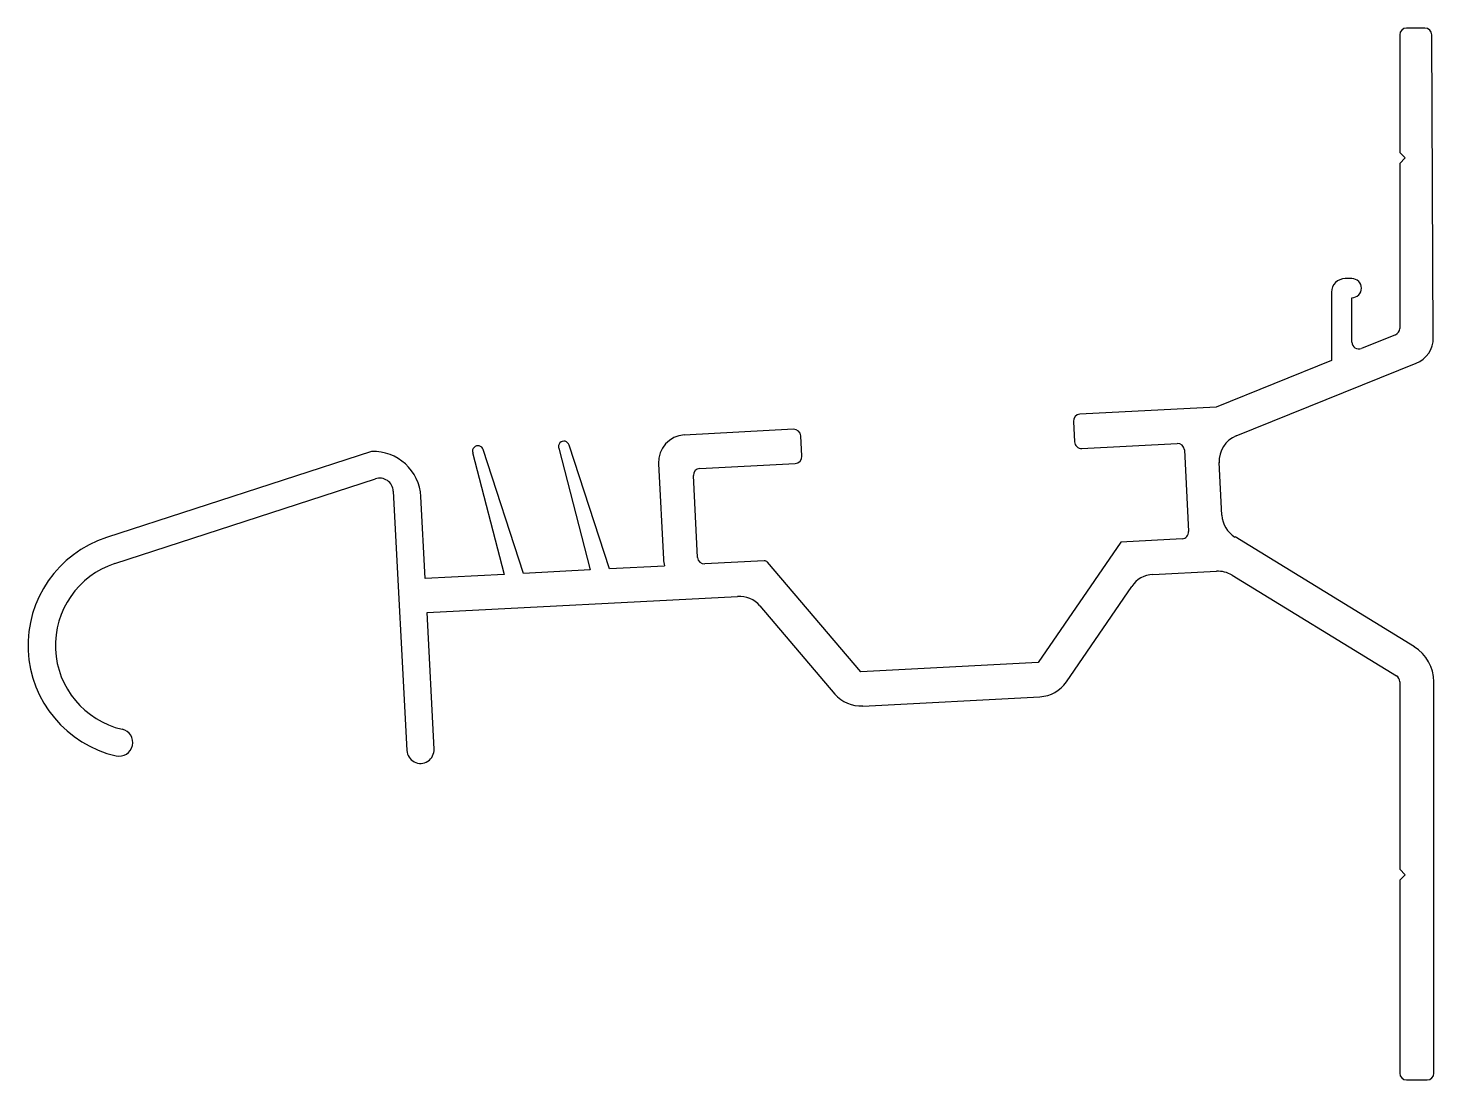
# Model space of a CAD drawing. Extents: x 489 to 592, y 785 to 862.
import ezdxf

# ---------------------------------------------------------------- set-up
doc = ezdxf.new("R2010")
doc.units = 0
doc.layers.get('0').update_dxf_attribs({"linetype": 'CONTINUOUS'})

msp = doc.modelspace()

# ---------------------------------------------------------------- linework, layer by layer
for p, q in [((591.05, 861.71), (589.7, 861.71)), ((589.2, 861.21), (589.2, 852.61)), ((591.66, 839.04), (591.55, 861.21)), ((589.2, 852.61), (589.6, 852.21)), ((589.6, 852.21), (589.2, 851.81)), ((589.2, 851.81), (589.2, 839.73)), ((585.7, 843.37), (585.2, 843.37)), ((584.2, 842.37), (584.2, 837.37)), ((585.7, 838.72), (585.7, 841.97)), ((588.89, 839.26), (586.39, 838.25)), ((584.2, 837.37), (575.77, 833.96)), ((577.23, 831.86), (590.4, 837.18)), ((575.77, 833.96), (565.78, 833.44)), ((565.31, 832.91), (565.39, 831.42)), ((544.81, 832.34), (536.82, 831.92)), ((545.42, 830.37), (545.34, 831.87)), ((513.92, 830.72), (494.51, 824.41)), ((521.32, 830.63), (523.64, 821.72)), ((525.04, 821.79), (522.09, 830.85)), ((527.62, 830.96), (529.93, 822.05)), ((531.33, 822.12), (528.38, 831.18)), ((565.91, 830.94), (572.9, 831.31)), ((573.43, 830.84), (573.74, 824.85)), ((534.93, 829.82), (535.3, 822.82)), ((537.95, 829.48), (544.94, 829.84)), ((576.18, 826.05), (575.98, 829.9)), ((495.13, 822.51), (514.2, 828.71)), ((537.79, 822.96), (537.48, 828.95)), ((515.51, 827.81), (516.5, 808.82)), ((517.85, 821.41), (517.53, 827.42)), ((590.27, 816.42), (577.14, 824.46)), ((568.78, 824.08), (562.73, 815.26)), ((573.27, 824.32), (568.78, 824.08)), ((542.66, 822.72), (538.32, 822.49)), ((549.75, 814.58), (542.91, 822.61)), ((523.64, 821.72), (517.85, 821.41)), ((529.93, 822.05), (525.04, 821.79)), ((535.36, 822.33), (531.33, 822.12)), ((571.13, 821.7), (575.78, 821.95)), ((576.93, 821.66), (588.96, 814.29)), ((564.79, 813.84), (569.58, 820.84)), ((517.98, 818.92), (540.72, 820.11)), ((542.35, 819.41), (547.84, 812.95)), ((518.5, 808.93), (517.98, 818.92)), ((562.73, 815.26), (549.75, 814.58)), ((589.2, 813.86), (589.2, 800.13)), ((591.7, 785.21), (591.7, 813.86)), ((549.88, 812.08), (562.86, 812.76)), ((589.2, 800.13), (589.6, 799.73)), ((589.6, 799.73), (589.2, 799.33)), ((589.2, 799.33), (589.2, 785.21)), ((589.7, 784.71), (591.2, 784.71))]:
    msp.add_line(p, q)
for centre, radius, start, end in [((589.7, 861.21), 0.5, 90, 180), ((591.05, 861.21), 0.5, 0.2798, 90.0007), ((585.2, 842.37), 1, 90, 180), ((585.7, 842.67), 0.7, 270, 90), ((588.7, 839.73), 0.5, 291.9941, 0.0014), ((589.66, 839.03), 2, 292.0009, 0.2837), ((586.2, 838.72), 0.5, 180.0056, 291.9941), ((565.81, 832.94), 0.5, 93.0001, 182.9949), ((536.93, 829.93), 2, 93.0003, 182.9999), ((544.84, 831.84), 0.5, 3.0041, 93.0001), ((577.98, 830), 2, 112, 183.0002), ((514.04, 827.22), 3.5, 3.1504, 91.9308), ((521.71, 830.74), 0.4, 16.2812, 196.2812), ((528, 831.07), 0.4, 16.2812, 196.2812), ((565.89, 831.44), 0.5, 182.9949, 272.9999), ((572.93, 830.81), 0.5, 3.146, 93.0253), ((544.92, 830.34), 0.5, 273.0004, 2.9965), ((514.51, 827.76), 1, 3.1473, 108.0065), ((537.98, 828.98), 0.5, 93.0004, 182.9965), ((578.18, 826.16), 2, 183.1461, 238.5136), ((573.24, 824.82), 0.5, 273.0001, 3.0034), ((497.07, 816.52), 8.3, 107.9999, 257.0996), ((497.07, 816.52), 6.3, 107.9991, 257.0993), ((538.29, 822.99), 3, 183.1598, 192.6039), ((538.29, 822.99), 0.5, 183.1545, 272.9977), ((542.68, 822.42), 0.3, 40.4058, 92.9995), ((571.23, 819.71), 2, 93.0003, 145.5931), ((575.88, 819.95), 2, 58.5191, 93.002), ((540.83, 818.11), 2, 40.4032, 93.0005), ((588.7, 813.86), 3, 359.9994, 58.5189), ((588.7, 813.86), 0.5, 359.9931, 58.5025), ((562.73, 815.26), 2.5, 273.0044, 325.5955), ((549.75, 814.58), 2.5, 220.4051, 273.0029), ((495.44, 809.41), 1, 257.0992, 77.0992), ((517.5, 808.88), 1, 183.0743, 3.0743), ((589.7, 785.21), 0.5, 180, 270), ((591.2, 785.21), 0.5, 270, 0)]:
    msp.add_arc(centre, radius, start, end)

doc.saveas('drawing.dxf')
